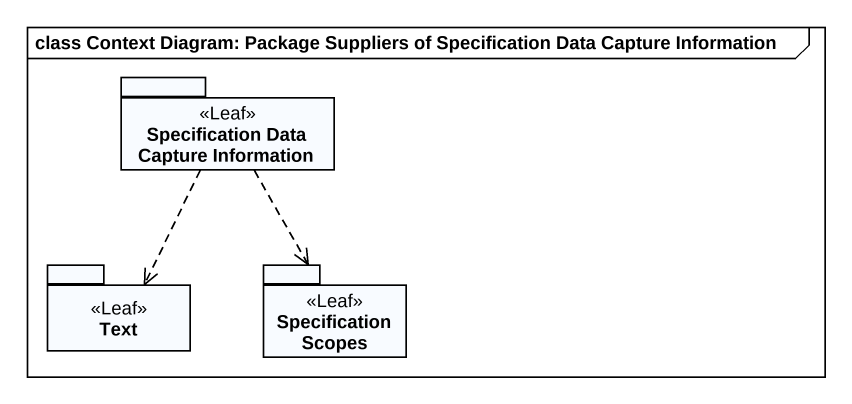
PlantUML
@startuml
mainframe class Context Diagram: Package Suppliers of Specification Data Capture Information
package "Specification Data Capture Information" as Specification_Data_Capture <<Leaf>> {
}
package Text <<Leaf>> {
}
package "Specification Scopes" as Specification_Scopes <<Leaf>> {
}
Specification_Data_Capture ..> Text
Specification_Data_Capture ..> Specification_Scopes
@enduml
